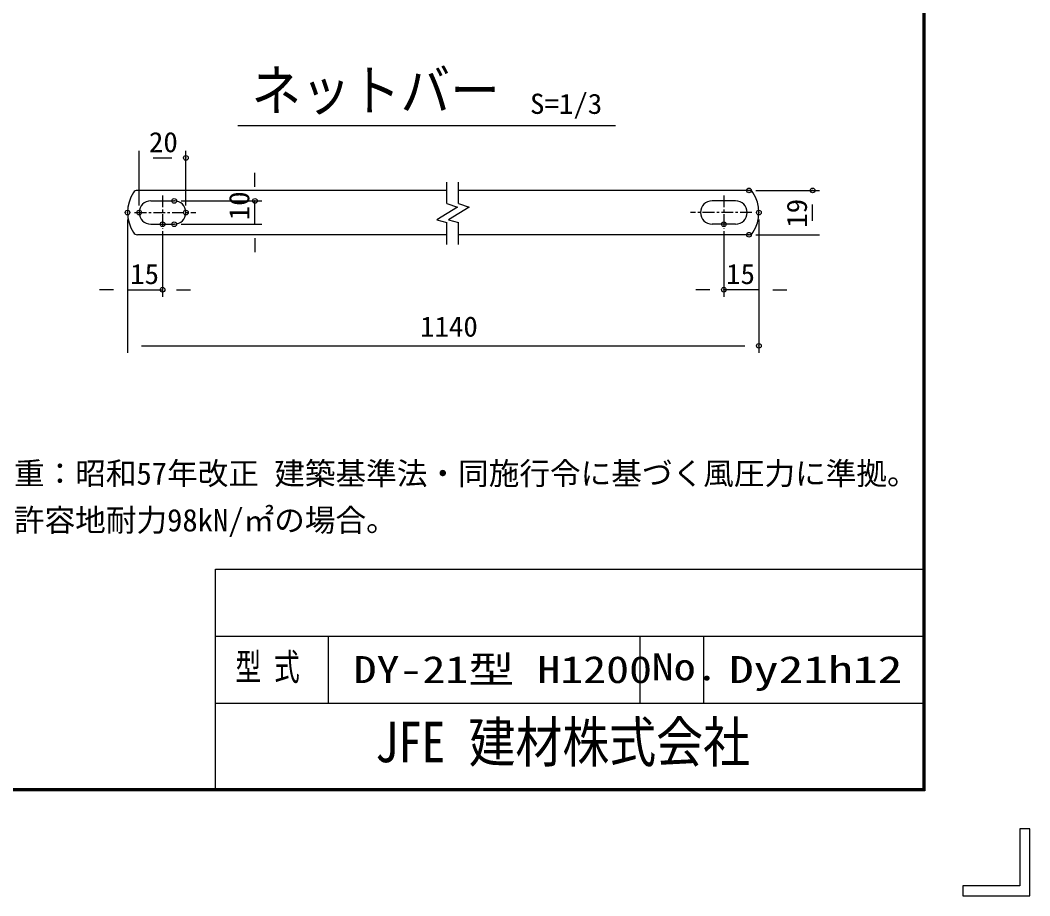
# Model space of a CAD drawing. Units: millimetres, scale not verified, with parts at other scales. Extents: x -4425 to 4425, y -3150 to 3150.
# Drawn here: x 2264 to 4425, y -3150 to -1276 of the extents above; entities that cross this region are included whole.
import ezdxf
from ezdxf.enums import TextEntityAlignment as Align

# ---------------------------------------------------------------- set-up
doc = ezdxf.new("R2010")
doc.units = ezdxf.units.MM
doc.header["$LTSCALE"] = 20
doc.header["$PDMODE"] = 32
doc.header["$PDSIZE"] = 10
doc.linetypes.add('USER1', pattern=[2, 1.25, -0.25, 0.25, -0.25])
for name, color, linetype, lineweight in [('0-0_0', 1, 'Continuous', 25), ('0-1_SUNPOU', 1, 'Continuous', 25), ('0-5_KOUZOU', 7, 'Continuous', 25), ('0-A_WAKU', 7, 'Continuous', 25), ('0-B_D-TTL-TXT', 2, 'Continuous', 25)]:
    doc.layers.add(name, color=color, linetype=linetype, lineweight=lineweight)
doc.layers.add('0-2_DEFPOINTS', color=7, linetype='Continuous')
doc.styles.add('ＭＳ ゴシック', font='')
doc.styles.get('ＭＳ ゴシック').set_extended_font_data('MS Gothic')

msp = doc.modelspace()

# ---------------------------------------------------------------- linework, layer by layer
at = {"layer": '0-0_0'}
for p, q in [((2518.41, -1672.38), (2518.41, -1555.47)), ((2618.41, -1672.38), (2618.41, -1555.47)), ((2548.41, -1570.47), (2588.41, -1570.47)), ((2766.26, -1632.38), (2766.26, -1602.38)), ((3838.82, -1639.93), (3975.15, -1639.93)), ((2608.41, -1662.38), (2781.26, -1662.38)), ((2766.26, -1712.38), (2766.26, -1662.38)), ((3960.15, -1704.82), (3960.15, -1669.93)), ((2493.41, -1702.38), (2493.41, -1987.66)), ((2493.41, -1702.38), (2493.41, -1867.66)), ((3845.08, -1702.38), (3845.08, -1867.66)), ((3845.08, -1702.38), (3845.08, -1987.66)), ((2568.41, -1727.38), (2568.41, -1867.66)), ((2608.41, -1712.38), (2781.26, -1712.38)), ((3770.08, -1727.38), (3770.08, -1867.66)), ((2766.26, -1742.38), (2766.26, -1772.38)), ((3838.82, -1734.82), (3975.15, -1734.82)), ((2463.41, -1852.66), (2433.41, -1852.66)), ((2493.41, -1852.66), (2568.41, -1852.66)), ((2598.41, -1852.66), (2628.41, -1852.66)), ((3740.08, -1852.66), (3710.08, -1852.66)), ((3845.08, -1852.66), (3770.08, -1852.66)), ((3875.08, -1852.66), (3905.08, -1852.66)), ((2523.41, -1972.66), (3815.08, -1972.66))]:
    msp.add_line(p, q, dxfattribs=at)
at = {"layer": '0-1_SUNPOU'}
msp.add_line((2729.34, -1501.11), (3538.44, -1501.11), dxfattribs=at)
at = {"layer": '0-2_DEFPOINTS'}
for p in [(2618.41, -1570.47), (3823.82, -1639.93), (3960.15, -1639.93), (2593.41, -1662.38), (2766.26, -1662.38), (2493.41, -1687.38), (2518.41, -1687.38), (2618.41, -1687.38), (3845.08, -1687.38), (3845.08, -1687.38), (2568.41, -1712.38), (2593.41, -1712.38), (3770.08, -1712.38), (3823.82, -1734.82), (2568.41, -1852.66), (3770.08, -1852.66), (3845.08, -1972.66)]:
    msp.add_point(p, dxfattribs=at)
at = {"layer": '0-5_KOUZOU'}
for p, q in [((3177.25, -1639.9), (2514.7, -1639.88)), ((3177.25, -1667.86), (3177.25, -1622.11)), ((3202.38, -1667.86), (3202.38, -1622.11)), ((3823.82, -1639.93), (3202.38, -1639.9)), ((2543.41, -1662.38), (2593.41, -1662.38)), ((3795.08, -1662.38), (3745.08, -1662.38)), ((2543.41, -1712.38), (2593.41, -1712.38)), ((3177.25, -1755.96), (3177.25, -1708.56)), ((3202.38, -1755.96), (3202.38, -1708.56)), ((3795.08, -1712.38), (3745.08, -1712.38)), ((3177.25, -1734.85), (2514.7, -1734.87)), ((3823.82, -1734.82), (3202.38, -1734.85))]:
    msp.add_line(p, q, dxfattribs=at)
at = {"layer": '0-5_KOUZOU', "color": 1, "linetype": 'USER1'}
for p, q in [((2568.41, -1650.61), (2568.41, -1721.24)), ((3770.08, -1650.61), (3770.08, -1721.24)), ((2508.74, -1687.38), (2639.47, -1687.38)), ((3829.75, -1687.38), (3699.01, -1687.38))]:
    msp.add_line(p, q, dxfattribs=at)
at = {"layer": '0-5_KOUZOU'}
for points in [[(3177.25, -1667.86), (3200.03, -1675.58), (3155.65, -1703.06), (3177.25, -1708.56)], [(3202.38, -1667.86), (3225.17, -1675.58), (3180.78, -1703.06), (3202.38, -1708.56)]]:
    msp.add_lwpolyline(points, dxfattribs=at)
for centre, radius, start, end in [((2514.7, -1649.88), 10, 89.99824, 146.48676), ((3823.82, -1649.93), 10, 33.46317, 89.99783), ((2571.33, -1687.38), 77.92, 146.48676, 213.51324), ((2543.41, -1687.38), 25, 90, 270), ((2593.41, -1687.38), 25, 270, 90), ((3745.08, -1687.38), 25, 90, 270), ((3795.08, -1687.38), 25, 270, 90), ((3767.16, -1687.38), 77.92, 326.53683, 33.46317), ((2514.7, -1724.87), 10, 213.51324, 270.00176), ((3823.82, -1724.82), 10, 270.00217, 326.53683)]:
    msp.add_arc(centre, radius, start, end, dxfattribs=at)
at = {"layer": '0-A_WAKU'}
for p, q in [((2681.67, -2450.69), (4196.12, -2450.69)), ((2681.67, -2920.76), (2681.67, -2450.69)), ((2681.67, -2593.94), (4196.12, -2593.94)), ((2923.84, -2737.19), (2923.84, -2593.94)), ((3591.3, -2737.19), (3591.3, -2593.94)), ((3727.39, -2737.19), (3727.39, -2593.94)), ((2681.67, -2737.19), (4196.12, -2737.19)), ((4403.63, -3006.51), (4403.63, -3128.27)), ((4281.87, -3149.76), (4425.12, -3149.76))]:
    msp.add_line(p, q, dxfattribs=at)
msp.add_lwpolyline([(-4049.88, 2925.24), (4200.12, 2925.24), (4200.12, -2924.76), (-4049.88, -2924.76)], close=True, dxfattribs=at)
for points in [[(4198.12, 2923.24), (4198.12, -2922.76), (-4047.88, -2922.76)], [(4196.12, 2921.24), (4196.12, -2920.76), (-4045.88, -2920.76)], [(4425.12, -3149.76), (4425.12, -3006.51), (4403.63, -3006.51)], [(4403.63, -3128.27), (4281.87, -3128.27), (4281.87, -3149.76)]]:
    msp.add_lwpolyline(points, dxfattribs=at)

# ---------------------------------------------------------------- texts
at = {"layer": '0-0_0', "color": 3, "style": 'ＭＳ ゴシック', "width": 1.05}
for s, p in [('20', (2539.29, -1571.29)), ('15', (2499.06, -1853.48)), ('15', (3774.93, -1853.48)), ('1140', (3119.74, -1965.98))]:
    msp.add_text(s, height=43.26, dxfattribs=at).set_placement(p, align=Align.BOTTOM_LEFT)
for s, p in [('10', (2767.09, -1703.91)), ('19', (3960.97, -1719.92))]:
    msp.add_text(s, height=43.26, rotation=90, dxfattribs=at).set_placement(p, align=Align.BOTTOM_LEFT)
at = {"layer": '0-1_SUNPOU', "color": 3, "style": 'ＭＳ ゴシック', "width": 1.05}
msp.add_text('S=1/3', height=43.26, dxfattribs=at).set_placement((3355.23, -1489.25), align=Align.BOTTOM_LEFT)
at = {"layer": '0-5_KOUZOU', "style": 'ＭＳ ゴシック', "width": 0.9}
msp.add_text('ネットバー', height=86.66, dxfattribs=at).set_placement((2758.67, -1495.1), align=Align.BOTTOM_LEFT)
at = {"layer": '0-A_WAKU', "style": 'ＭＳ ゴシック'}
for s, height, width, p in [('型 式', 57.73, 0.7, (2724.42, -2705.78)), ('DY-21型 H1200', 57.77, 1.25, (2977.49, -2711.75)), ('No.', 57.73, 1.2, (3615.66, -2705.78)), ('Dy21h12', 57.77, 1.35, (3781.04, -2711.75)), ('JFE 建材株式会社', 86.59, 0.85, (3023.31, -2889.91))]:
    msp.add_text(s, height=height, dxfattribs=dict(at, width=width)).set_placement(p, align=Align.BOTTOM_LEFT)
at = {"layer": '0-B_D-TTL-TXT', "color": 7, "style": 'ＭＳ ゴシック'}
for s, p in [('（設計条件）風荷重：昭和57年改正 建築基準法・同施行令に基づく風圧力に準拠。', (1725.51, -2284.29)), ('（基礎条件）長期許容地耐力98kN/㎡の場合。', (1725.51, -2384.29))]:
    msp.add_text(s, height=48.09, dxfattribs=at).set_placement(p, align=Align.BOTTOM_LEFT)

doc.saveas('drawing.dxf')
